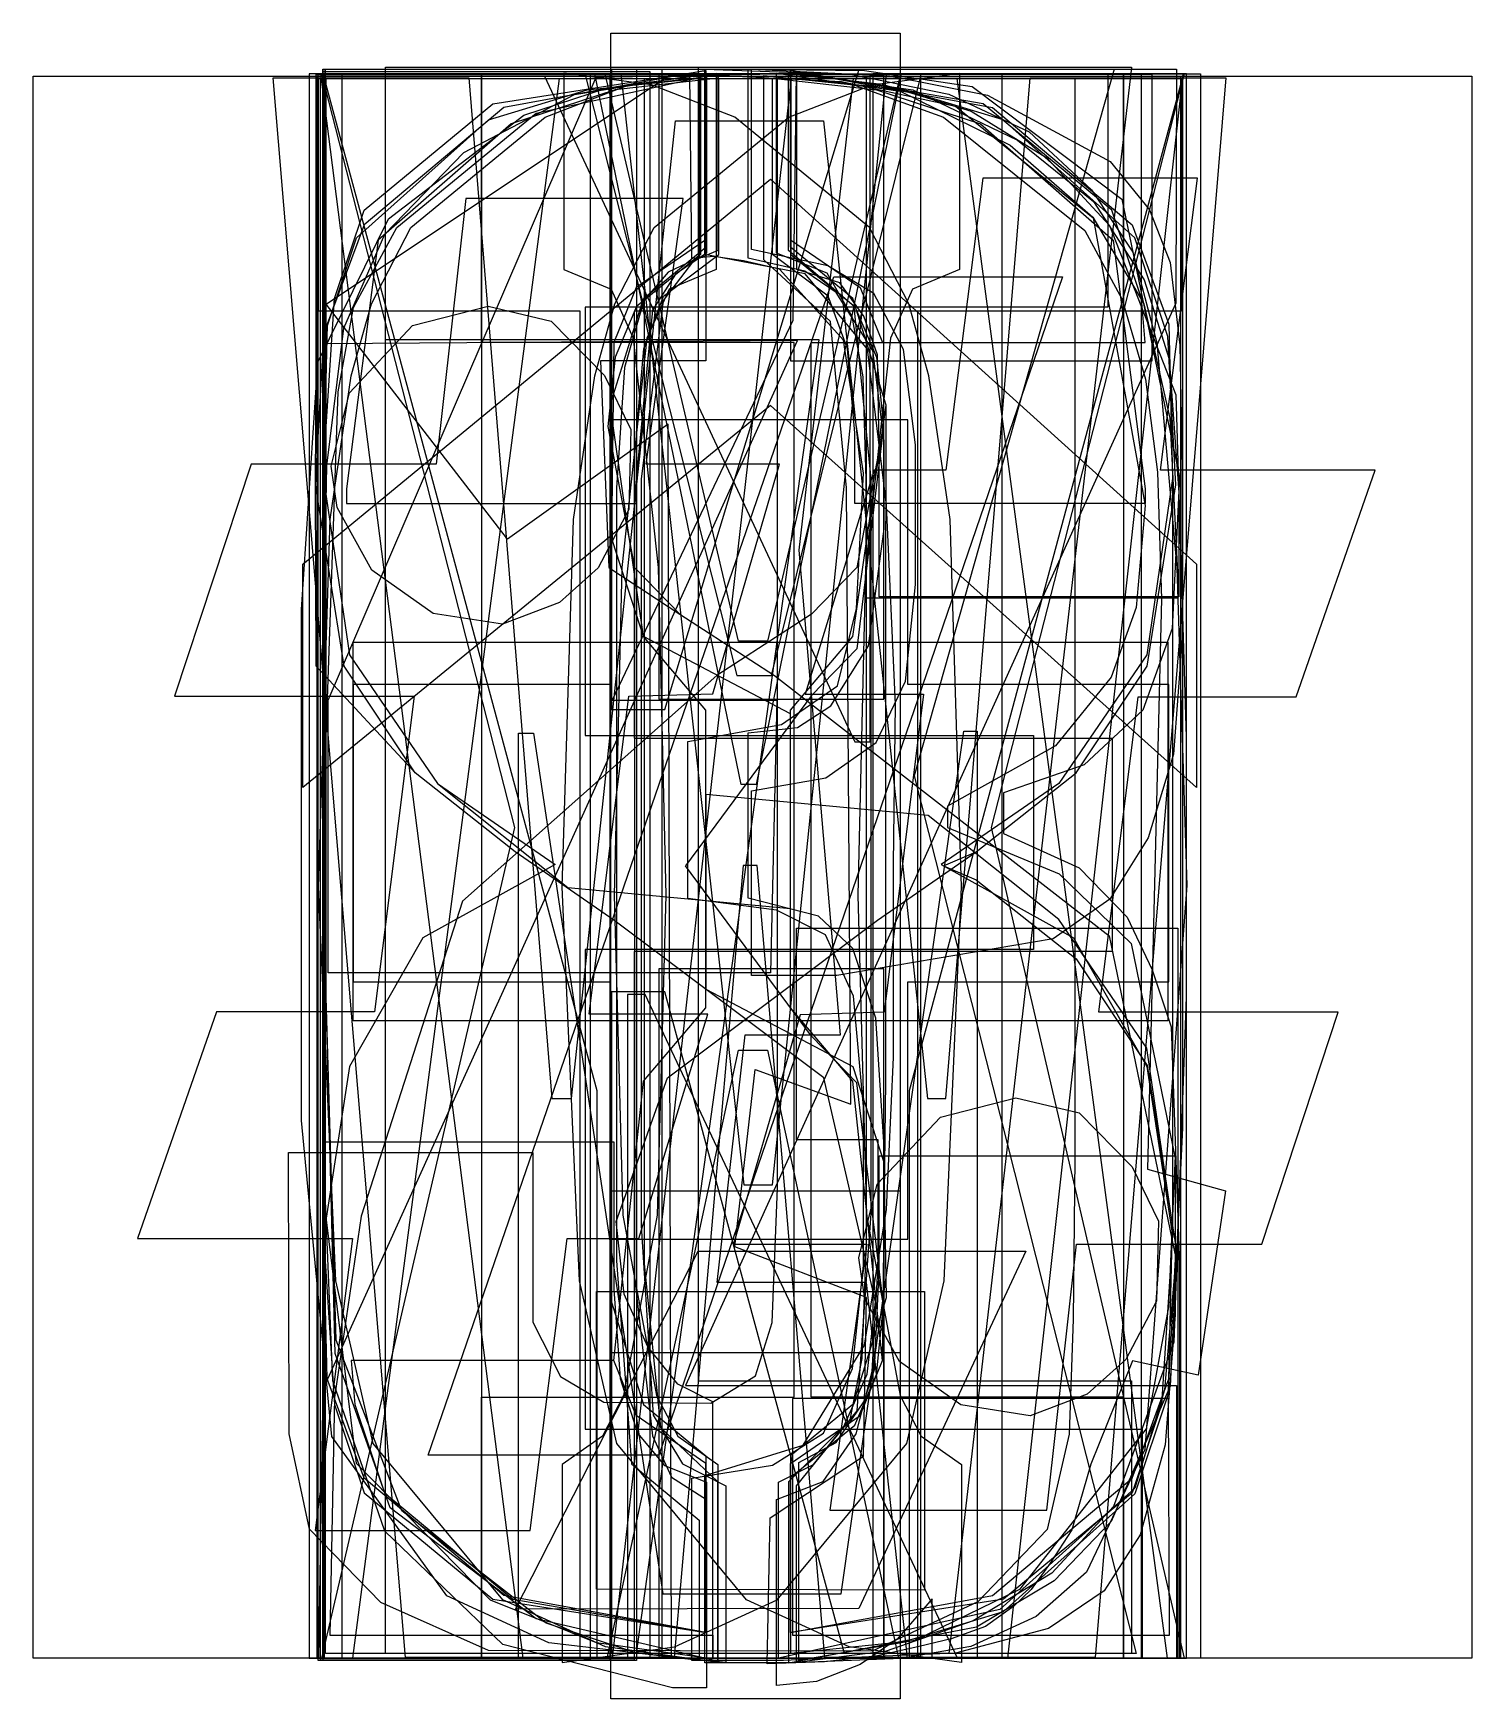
# Model space of a CAD drawing. Extents: x 0 to 10, y -0.3 to 11.3.
import ezdxf

# ---------------------------------------------------------------- set-up
doc = ezdxf.new("R2010")
doc.units = 0
doc.layers.get('0').update_dxf_attribs({"linetype": 'CONTINUOUS'})
for name, color, linetype in [('!', 7, 'CONTINUOUS'), ('#', 7, 'CONTINUOUS'), ('%', 7, 'CONTINUOUS'), ('(', 7, 'CONTINUOUS'), (')', 7, 'CONTINUOUS'), ('+', 7, 'CONTINUOUS'), (',', 7, 'CONTINUOUS'), ('-', 7, 'CONTINUOUS'), ('.', 7, 'CONTINUOUS'), ('1', 7, 'CONTINUOUS'), ('2', 7, 'CONTINUOUS'), ('3', 7, 'CONTINUOUS'), ('4', 7, 'CONTINUOUS'), ('5', 7, 'CONTINUOUS'), ('6', 7, 'CONTINUOUS'), ('7', 7, 'CONTINUOUS'), ('8', 7, 'CONTINUOUS'), ('9', 7, 'CONTINUOUS'), ('[', 7, 'CONTINUOUS'), (']', 7, 'CONTINUOUS'), ('^', 7, 'CONTINUOUS'), ('A', 7, 'CONTINUOUS'), ('B', 7, 'CONTINUOUS'), ('border', 7, 'CONTINUOUS'), ('C', 7, 'CONTINUOUS'), ('D', 7, 'CONTINUOUS'), ('E', 7, 'CONTINUOUS'), ('F', 7, 'CONTINUOUS'), ('G', 7, 'CONTINUOUS'), ('H', 7, 'CONTINUOUS'), ('I', 7, 'CONTINUOUS'), ('J', 7, 'CONTINUOUS'), ('K', 7, 'CONTINUOUS'), ('L', 7, 'CONTINUOUS'), ('M', 7, 'CONTINUOUS'), ('N', 7, 'CONTINUOUS'), ('O', 7, 'CONTINUOUS'), ('P', 7, 'CONTINUOUS'), ('Q', 7, 'CONTINUOUS'), ('R', 7, 'CONTINUOUS'), ('S', 7, 'CONTINUOUS'), ('T', 7, 'CONTINUOUS'), ('U', 7, 'CONTINUOUS'), ('V', 7, 'CONTINUOUS'), ('W', 7, 'CONTINUOUS'), ('X', 7, 'CONTINUOUS'), ('Y', 7, 'CONTINUOUS'), ('Z', 7, 'CONTINUOUS'), ('|', 7, 'CONTINUOUS')]:
    doc.layers.add(name, color=color, linetype=linetype)

msp = doc.modelspace()

# ---------------------------------------------------------------- linework, layer by layer
at = {"layer": '!', "color": 7}
for points in [[(6.026857, 3.245557), (4.014111, 3.245557), (4.014111, 11.014824), (6.026857, 11.014824), (6.026857, 3.245557)], [(6.026857, 0.000001), (4.014111, 0.000001), (4.014111, 2.124824), (6.026857, 2.124824), (6.026857, 0.000001)]]:
    msp.add_lwpolyline(points, dxfattribs=at)
at = {"layer": '#', "color": 7}
for points in [[(8.093806, 10.290106), (6.60071, 10.290106), (6.34328, 8.260279), (5.845582, 8.260279), (5.365046, 6.701678), (6.188822, 6.701678), (5.91423, 4.490637), (5.330721, 4.472574), (4.867347, 2.877708), (5.794096, 2.877708), (5.536665, 1.029153), (7.046923, 1.029153), (7.252867, 2.877708), (8.540018, 2.877708), (9.07204, 4.490693), (7.407325, 4.490693), (7.681917, 6.683616), (8.780286, 6.683616), (9.329471, 8.260335), (7.836376, 8.260335), (8.093806, 10.290106)], [(1.960598, 0.888042), (3.453693, 0.888042), (3.711123, 2.917869), (4.208821, 2.917869), (4.689358, 4.476469), (3.865581, 4.476469), (4.140173, 6.687511), (4.723682, 6.705573), (5.187056, 8.300439), (4.260308, 8.300439), (4.517738, 10.148995), (3.007481, 10.148995), (2.801536, 8.300439), (1.514385, 8.300439), (0.982363, 6.687454), (2.647078, 6.687454), (2.372486, 4.494531), (1.274117, 4.494531), (0.724933, 2.917812), (2.218028, 2.917812), (1.960598, 0.888042)]]:
    msp.add_lwpolyline(points, dxfattribs=at)
at = {"layer": '%', "color": 7}
for points in [[(4.347772, 1.411112), (2.744111, 1.411112), (5.566333, 9.603713), (7.155746, 9.603713), (4.347772, 1.411112)], [(2.069789, 8.286526), (2.197416, 8.797997), (2.637023, 9.264369), (3.161714, 9.399779), (3.60132, 9.294482), (3.970022, 8.918365), (4.154373, 8.542247), (4.140191, 7.985648), (3.927478, 7.579474), (3.658042, 7.338767), (3.260978, 7.188342), (2.77883, 7.263526), (2.353404, 7.564432), (2.11233, 8.000691), (2.069788, 8.286526)], [(5.738678, 2.783192), (5.866305, 3.294664), (6.305912, 3.761036), (6.830603, 3.896446), (7.270209, 3.791149), (7.638911, 3.415031), (7.823262, 3.038914), (7.80908, 2.482315), (7.596368, 2.076141), (7.326932, 1.835434), (6.929868, 1.685009), (6.447719, 1.760193), (6.022294, 2.061098), (5.781219, 2.497358), (5.738678, 2.783192)]]:
    msp.add_lwpolyline(points, dxfattribs=at)
at = {"layer": '(', "color": 7}
msp.add_lwpolyline([(6.453249, -0.030789), (5.6723, 0.077979), (4.957993, 0.404313), (4.05678, 1.491715), (3.796335, 2.622805), (3.676454, 5.363719), (3.756503, 7.915798), (3.903194, 8.916276), (4.043566, 9.416684), (4.317224, 9.945823), (5.251759, 10.714568), (5.832588, 10.939189), (6.440227, 11.019058), (6.440227, 9.655868), (6.112949, 9.5182), (5.959555, 9.177501), (5.785861, 7.582184), (5.732432, 5.305497), (5.792564, 3.079751), (6.026198, 1.825358), (6.173081, 1.542459), (6.453249, 1.34654), (6.453249, -0.030789)], dxfattribs=at)
at = {"layer": ')', "color": 7}
msp.add_lwpolyline([(3.676454, -0.030789), (4.457403, 0.077979), (5.17171, 0.404313), (6.072923, 1.491715), (6.333368, 2.622805), (6.453249, 5.363719), (6.3732, 7.915798), (6.226509, 8.916276), (6.086137, 9.416684), (5.812479, 9.945823), (4.877944, 10.714568), (4.297115, 10.939189), (3.689476, 11.019058), (3.689476, 9.655868), (4.016754, 9.5182), (4.170148, 9.177501), (4.343843, 7.582184), (4.397271, 5.305497), (4.337139, 3.079751), (4.103505, 1.825358), (3.956622, 1.542459), (3.676454, 1.34654), (3.676454, -0.030789)], dxfattribs=at)
at = {"layer": '+', "color": 7}
msp.add_lwpolyline([(2.222795, 4.702275), (4.01243, 4.702275), (4.01243, 2.912648), (6.07957, 2.912648), (6.07957, 4.702275), (7.894755, 4.702275), (7.894755, 6.769412), (6.07957, 6.769412), (6.07957, 8.61015), (4.01243, 8.61015), (4.01243, 6.769412), (2.222795, 6.769412), (2.222795, 4.702275)], dxfattribs=at)
at = {"layer": ',', "color": 7}
msp.add_lwpolyline([(3.352134, 0.33912), (4.622134, 2.83038), (6.900283, 2.83038), (5.739023, 0.344341), (3.352134, 0.339261)], dxfattribs=at)
at = {"layer": '-', "color": 7}
msp.add_lwpolyline([(7.888061, 4.431342), (2.223245, 4.431342), (2.223245, 7.063713), (7.888061, 7.063713), (7.888061, 4.431342)], dxfattribs=at)
at = {"layer": '.', "color": 7}
msp.add_lwpolyline([(3.916578, 0.480231), (3.916578, 2.548158), (6.194728, 2.548158), (6.194728, 0.4712), (3.916578, 0.480231)], dxfattribs=at)
at = {"color": 7}
for points in [[(4.814375, -0.030789), (4.197007, 0.03432), (3.565549, 0.243813), (2.562099, 1.024666), (2.105968, 2.210366), (2.035716, 4.596272), (2.035716, 6.403567), (2.119857, 8.804008), (2.225134, 9.389704), (2.526873, 9.946359), (3.495498, 10.741548), (4.758415, 11.016546), (4.758415, 9.787101), (4.589932, 9.715106), (4.379379, 9.440306), (4.224987, 8.196722), (4.224987, 3.005527), (4.309329, 1.689779), (4.512837, 1.350068), (4.814375, 1.198232), (4.814375, -0.030789)], [(5.726638, 1.718819), (5.824869, 3.092226), (5.824869, 8.196722), (5.705703, 9.39676), (5.249572, 9.787101), (5.249572, 11.016546), (5.902166, 10.944156), (6.519735, 10.756055), (7.045917, 10.430624), (7.481114, 9.960865), (7.944089, 8.782249), (8.014139, 6.403567), (8.014139, 4.596272), (7.929999, 2.19586), (7.508892, 1.05348), (7.080942, 0.590975), (6.533624, 0.258319), (5.930146, 0.048628), (5.305531, -0.030789), (5.305531, 1.198232), (5.726638, 1.718819)]]:
    msp.add_lwpolyline(points, dxfattribs=at)
at = {"layer": '1', "color": 7}
msp.add_lwpolyline([(6.732413, 0.000001), (4.437444, 0.000001), (4.414347, 8.579021), (3.29575, 7.779457), (2.034897, 9.412705), (4.437445, 11.014824), (6.732414, 11.014824), (6.732414, 0.000001)], dxfattribs=at)
at = {"layer": '2', "color": 7}
for points in [[(4.723956, -0.001269), (4.723956, 1.781727), (4.480506, 1.904126), (4.272977, 2.163658), (4.108349, 2.531111), (4.05108, 3.035668), (4.409071, 4.035215), (5.868956, 5.131196), (6.555792, 5.606769), (7.249812, 6.154562), (7.743489, 6.897146), (7.943833, 8.158538), (7.886563, 9.189354), (7.657686, 9.874026), (6.741768, 10.6958), (6.054932, 10.905068), (5.267513, 10.984457), (5.267513, 9.758653), (5.711309, 9.398425), (5.861567, 9.045252), (5.911654, 8.562172), (5.725677, 7.582014), (5.410792, 7.257572), (4.752694, 6.832206), (2.98455, 5.261978), (2.280446, 3.072893), (2.093554, 1.812263), (2.062125, 0.159316), (3.212003, 0.159316), (4.723956, 0.159316), (4.723956, -0.001269)], [(3.321548, 10.667268), (2.39824, 9.859773), (2.176548, 8.129582), (2.176548, 8.028687), (4.194358, 8.028687), (4.194358, 8.519161), (4.244444, 9.102712), (4.380333, 9.470391), (4.766653, 9.758653), (4.766653, 10.984457), (4.0441, 10.905068), (3.321548, 10.667268)], [(7.899361, 0.159316), (7.891343, 1.80549), (5.510075, 1.80549), (5.27792, 1.80549), (5.27792, 0.159316), (5.856333, 0.159316), (6.616167, 0.159316), (7.899361, 0.159316)]]:
    msp.add_lwpolyline(points, dxfattribs=at)
at = {"layer": '3', "color": 7}
for points in [[(3.321548, 10.667268), (2.39824, 9.859773), (2.176548, 8.129582), (2.176548, 8.028687), (4.194358, 8.028687), (4.194358, 8.519161), (4.244444, 9.102712), (4.380333, 9.470391), (4.766653, 9.758653), (4.766653, 10.984457), (4.0441, 10.905068), (3.321548, 10.667268)], [(6.328447, 5.508584), (6.555792, 5.606769), (7.249812, 6.154562), (7.743489, 6.897146), (7.943833, 8.158538), (7.886563, 9.189354), (7.657686, 9.874026), (6.741768, 10.6958), (6.054932, 10.905068), (5.267513, 10.984457), (5.267513, 9.758653), (5.711309, 9.398425), (5.861567, 9.045252), (5.911654, 8.562172), (5.725677, 7.01757), (5.410792, 6.693127), (4.53496, 5.508584)], [(6.328447, 5.508584), (6.555792, 5.410399), (7.249812, 4.862606), (7.743489, 4.120022), (7.943833, 2.85863), (7.886563, 1.827814), (7.657686, 1.143142), (6.741768, 0.321368), (6.054932, 0.1121), (5.267513, 0.032711), (5.267513, 1.258515), (5.711309, 1.618743), (5.861567, 1.971916), (5.911654, 2.454996), (5.725677, 3.999598), (5.410792, 4.324041), (4.53496, 5.508584)], [(3.178269, 0.402394), (2.247981, 1.353596), (2.018899, 3.198962), (2.018899, 3.58857), (4.036711, 3.58857), (4.036711, 2.56495), (4.079818, 1.944823), (4.201542, 1.562863), (4.387518, 1.339315), (4.680849, 1.224168), (4.680849, -0.001269), (3.91519, 0.106681), (3.178269, 0.402394)]]:
    msp.add_lwpolyline(points, dxfattribs=at)
at = {"layer": '4', "color": 7}
for points in [[(5.124141, 4.765493), (2.050952, 4.765493), (2.050952, 6.661462), (3.912811, 10.991456), (5.303598, 11.017138), (5.281167, 9.300522), (4.024972, 6.661518), (5.169006, 6.661518), (5.124141, 4.765493)], [(5.836734, 0.000001), (7.704944, 0.000001), (7.704944, 11.014824), (5.836734, 11.014824), (5.836734, 0.000001)]]:
    msp.add_lwpolyline(points, dxfattribs=at)
at = {"layer": '5', "color": 7}
for points in [[(5.181711, -0.001269), (5.181711, 1.224168), (5.425161, 1.346568), (5.63269, 1.6061), (5.797318, 1.973553), (5.854587, 2.47811), (5.496596, 4.035215), (4.036711, 5.131196), (3.349875, 5.606769), (2.655855, 6.154562), (1.967301, 6.897146), (1.961834, 8.158538), (1.967301, 9.01892), (1.967301, 11.011776), (3.163899, 11.011776), (3.876284, 11.011776), (4.675534, 11.011776), (4.675534, 9.01892), (4.322105, 9.01892), (3.942914, 9.01892), (4.001144, 7.582014), (4.494875, 7.257572), (5.152973, 6.832206), (7.478689, 5.023021), (7.943833, 2.780822), (7.865215, 1.865377), (7.657685, 1.180734), (6.720215, 0.337454), (5.181711, -0.001269)], [(5.26317, 9.01892), (7.779193, 9.01892), (7.779193, 11.011776), (5.26317, 11.011776), (5.26317, 9.01892)], [(3.178269, 0.402394), (2.247981, 1.353596), (2.018899, 3.198962), (2.018899, 3.58857), (4.036711, 3.58857), (4.036711, 2.56495), (4.079818, 1.944823), (4.201542, 1.562863), (4.387518, 1.339315), (4.680849, 1.224168), (4.680849, -0.001269), (3.91519, 0.106681), (3.178269, 0.402394)]]:
    msp.add_lwpolyline(points, dxfattribs=at)
at = {"layer": '6', "color": 7}
for points in [[(4.675535, 0.178846), (3.270319, 0.434341), (2.299444, 1.251939), (2.04395, 1.941775), (2.0184, 3.01484), (2.01919, 4.241209), (2.01919, 7.102744), (2.0184, 8.278002), (2.095048, 9.453289), (2.299443, 10.066473), (3.193671, 10.807391), (4.676321, 11.037346), (4.675531, 9.862059), (4.190093, 9.52994), (4.036797, 9.146682), (4.012037, 7.204937), (4.012827, 6.770597), (4.012827, 4.70109), (4.012037, 4.113447), (4.011247, 2.503849), (4.241191, 1.762931), (4.67553, 1.405214), (4.675535, 0.178846)], [(7.72888, 9.146682), (7.70333, 9.453289), (7.498935, 10.066473), (6.604708, 10.807391), (5.263956, 11.037346), (5.263956, 9.862059), (5.749394, 9.52994), (5.902689, 9.146682), (7.728879, 9.146682)], [(5.263956, 0.178846), (6.669171, 0.434341), (7.640047, 1.251939), (7.895541, 1.941775), (7.92109, 3.01484), (7.742247, 4.241209), (7.129061, 5.13543), (6.222226, 5.85933), (4.676321, 6.004138), (4.676321, 4.649979), (5.698298, 4.113447), (5.913933, 3.44712), (5.928241, 2.503849), (5.698297, 1.762931), (5.263957, 1.405214), (5.263957, 0.178846)]]:
    msp.add_lwpolyline(points, dxfattribs=at)
at = {"layer": '7', "color": 7}
msp.add_lwpolyline([(2.448519, 11.061673), (7.635877, 11.061673), (6.365877, 0.03209), (4.192935, 0.03209), (5.462935, 9.166551), (2.448519, 9.166551), (2.448519, 11.061673)], dxfattribs=at)
at = {"layer": '8', "color": 7}
for points in [[(4.675534, 11.037346), (3.270319, 10.78185), (2.299443, 9.964252), (2.043949, 9.274416), (2.0184, 8.201351), (2.197246, 6.974982), (2.810431, 6.080761), (3.62801, 5.518659), (2.708233, 5.007696), (2.197246, 4.113447), (2.0184, 2.938189), (2.095048, 1.762902), (2.299443, 1.149718), (3.193671, 0.4088), (4.675534, 0.178846), (4.675534, 1.354132), (4.190096, 1.686251), (4.0368, 2.069509), (4.241195, 4.011254), (4.675534, 4.522246), (4.675534, 6.591753), (4.241195, 7.102744), (4.011251, 8.712342), (4.241195, 9.45326), (4.675534, 9.810977), (4.675534, 11.037346)], [(5.263956, 11.037346), (6.669171, 10.78185), (7.640047, 9.964252), (7.895541, 9.274416), (7.92109, 8.201351), (7.742247, 6.974982), (7.129061, 6.080761), (6.311481, 5.518659), (7.231259, 5.007696), (7.742247, 4.113447), (7.92109, 2.938189), (7.844443, 1.762902), (7.640049, 1.149718), (6.745819, 0.4088), (5.263172, 0.178846), (5.263962, 1.354132), (5.7494, 1.686251), (5.902696, 2.069509), (5.698301, 4.011254), (5.263962, 4.522246), (5.263962, 6.591753), (5.698301, 7.102744), (5.928245, 8.712342), (5.698301, 9.45326), (5.263962, 9.810977), (5.263958, 11.037346)]]:
    msp.add_lwpolyline(points, dxfattribs=at)
at = {"layer": '9', "color": 7}
for points in [[(4.675534, 11.037346), (3.270319, 10.78185), (2.299443, 9.964252), (2.043949, 9.274416), (2.0184, 8.201351), (2.197246, 6.974982), (2.810431, 6.080761), (3.717265, 5.356861), (5.26317, 5.212053), (5.26317, 6.566212), (4.241195, 7.102744), (4.02556, 7.769071), (4.011251, 8.712342), (4.241195, 9.45326), (4.675534, 9.810977), (4.675534, 11.037346)], [(5.263956, 11.037346), (6.669171, 10.78185), (7.640047, 9.964252), (7.895541, 9.274416), (7.92109, 8.201351), (7.9203, 6.974982), (7.9203, 4.113447), (7.92109, 2.938189), (7.844443, 1.762902), (7.640049, 1.149718), (6.745819, 0.4088), (5.263172, 0.178846), (5.263962, 1.354132), (5.7494, 1.686251), (5.902696, 2.069509), (5.927455, 4.011254), (5.926665, 4.445594), (5.926665, 6.515101), (5.927455, 7.102744), (5.928245, 8.712342), (5.698301, 9.45326), (5.263961, 9.810977), (5.263958, 11.037346)], [(2.21061, 2.069509), (2.236159, 1.762902), (2.440554, 1.149718), (3.334782, 0.4088), (4.675534, 0.178846), (4.675534, 1.354132), (4.190096, 1.686251), (4.0368, 2.069509), (2.21061, 2.069509)]]:
    msp.add_lwpolyline(points, dxfattribs=at)
at = {"layer": '[', "color": 7}
msp.add_lwpolyline([(3.117023, 0.000001), (5.411991, 0.000001), (7.579079, 0.000001), (7.579079, 1.814013), (5.407383, 1.814013), (5.407383, 9.146682), (7.579079, 9.146682), (7.579079, 11.011776), (5.411991, 11.014881), (3.117023, 11.014881), (3.117023, 0.000058)], dxfattribs=at)
at = {"layer": ']', "color": 7}
msp.add_lwpolyline([(7.579079, 0.000001), (5.284111, 0.000001), (3.117023, 0.000001), (3.117023, 1.814013), (5.288719, 1.814013), (5.288719, 9.146682), (3.117023, 9.146682), (3.117023, 11.011776), (5.284111, 11.014881), (7.579079, 11.014881), (7.579079, 0.000058)], dxfattribs=at)
at = {"layer": '^', "color": 7}
msp.add_lwpolyline([(1.874529, 6.052313), (1.874529, 7.60716), (5.124119, 10.282994), (8.086148, 7.60716), (8.086148, 6.052313), (5.124119, 8.710028), (1.874529, 6.052313)], dxfattribs=at)
at = {"layer": 'A', "color": 7}
for points in [[(5.268306, 10.982764), (4.024067, 0.000001), (2.220575, 0.000001), (3.658981, 10.982764), (5.268306, 10.982764)], [(7.88219, 0.000001), (6.078698, 0.000001), (5.793506, 2.612024), (4.754566, 2.612024), (4.948733, 4.333749), (5.610799, 4.333749), (5.325279, 7.702749), (5.702152, 10.982764), (6.421192, 10.982764), (7.88219, 0.000001)]]:
    msp.add_lwpolyline(points, dxfattribs=at)
at = {"layer": 'B', "color": 7}
for points in [[(4.008015, -0.017299), (1.980388, -0.017299), (1.980388, 11.014824), (4.008015, 11.014824), (4.008015, -0.017299)], [(4.577376, 1.2516), (5.140163, 1.341093), (5.494171, 1.565093), (5.695579, 2.013036), (5.771879, 2.729514), (5.771879, 3.834385), (5.702552, 4.603074), (5.508116, 5.028326), (5.167854, 5.200256), (4.549884, 5.28227), (4.549884, 6.372184), (5.202518, 6.491649), (5.591389, 6.760381), (5.723271, 7.297619), (5.771879, 8.238068), (5.633224, 9.163503), (5.188573, 9.656404), (4.938556, 9.71615), (4.730375, 9.745925), (4.577376, 9.730967), (4.563431, 11.014881), (5.619086, 10.962641), (6.410966, 10.790881), (7.369205, 10.014713), (7.730185, 8.014125), (7.667828, 7.305154), (7.494311, 6.820155), (7.105437, 6.34224), (6.355191, 5.924297), (6.355191, 5.774832), (7.133127, 5.453861), (7.632962, 4.968862), (7.938561, 3.475991), (7.938561, 2.386106), (7.869237, 1.482938), (7.695715, 0.855953), (7.445698, 0.467982), (7.056831, 0.206729), (6.410966, 0.034997), (5.216463, -0.017242), (4.577377, -0.017242), (4.577377, 1.251544)]]:
    msp.add_lwpolyline(points, dxfattribs=at)
at = {"layer": 'border', "color": 7}
msp.add_lwpolyline([(0, 11.000008), (10, 11.000008), (10, 0.000001), (0, 0.000001), (0, 11.000008)], dxfattribs=at)
at = {"layer": 'C', "color": 7}
for points in [[(4.759916, -0.030789), (3.978967, 0.077979), (3.26466, 0.404313), (2.363447, 1.491715), (2.103002, 2.622805), (1.983121, 5.363719), (2.06317, 7.915798), (2.209861, 8.916276), (2.350233, 9.416684), (2.623891, 9.945823), (3.558426, 10.714568), (4.139255, 10.939189), (4.746894, 11.019058), (4.746894, 9.655868), (4.419616, 9.5182), (4.266222, 9.177501), (4.092528, 7.582184), (4.039099, 5.305497), (4.099231, 3.079751), (4.332865, 1.825358), (4.479748, 1.542459), (4.759916, 1.34654), (4.759916, -0.030789)], [(5.307615, 11.019058), (6.115184, 10.903008), (6.843087, 10.55483), (7.370295, 10.127207), (7.724001, 9.583478), (7.897695, 9.032326), (7.964529, 8.104238), (7.964529, 7.379181), (5.881741, 7.379181), (5.881741, 8.423319), (5.868336, 9.061451), (5.774881, 9.32976), (5.607887, 9.561662), (5.307613, 9.655868), (5.307613, 11.019058)], [(5.321021, 1.361074), (5.581273, 1.498968), (5.774883, 1.781642), (5.848229, 2.006488), (5.881742, 2.695167), (5.881742, 3.493038), (7.937719, 3.493038), (7.890992, 2.441619), (7.737407, 1.593202), (6.85611, 0.476703), (6.128589, 0.12147), (5.321021, -0.016226), (5.321021, 1.361074)]]:
    msp.add_lwpolyline(points, dxfattribs=at)
at = {"layer": 'D', "color": 7}
for points in [[(4.193502, -0.017045), (2.014879, -0.017045), (2.014879, 11.046885), (4.193502, 11.046885), (4.193502, -0.017045)], [(4.668648, 1.270538), (5.352923, 1.480116), (5.778592, 2.17633), (5.932234, 3.11946), (5.98111, 4.17514), (5.98111, 5.522441), (5.995133, 6.630502), (5.932441, 8.015169), (5.799831, 9.10068), (5.366947, 9.624456), (4.668653, 9.759302), (4.668653, 11.046885), (5.695067, 11.009518), (6.365316, 10.87487), (6.923792, 10.612883), (7.356873, 10.208544), (7.643328, 9.774345), (7.810786, 9.145554), (7.950405, 7.580942), (8.020321, 5.372553), (7.727056, 1.450087), (7.322018, 0.596704), (6.972873, 0.289815), (6.518962, 0.08004), (6.036999, -0.002228), (5.282814, -0.032059), (4.668653, -0.032059), (4.668653, 1.270538)]]:
    msp.add_lwpolyline(points, dxfattribs=at)
at = {"layer": 'E', "color": 7}
msp.add_lwpolyline([(7.708343, 0.000001), (2.023433, 0.000001), (2.023433, 11.014824), (7.469252, 11.014824), (7.469252, 9.392244), (3.83573, 9.392244), (3.83573, 6.415195), (6.954121, 6.415195), (6.954121, 4.927122), (3.83573, 4.927122), (3.83573, 1.592694), (7.708343, 1.592694), (7.708343, 0.000001)], dxfattribs=at)
at = {"layer": 'F', "color": 7}
msp.add_lwpolyline([(7.983473, 9.364925), (4.177691, 9.364925), (4.177691, 6.396596), (7.501035, 6.396596), (7.501035, 4.912869), (4.177691, 4.912869), (4.177691, -0.014759), (1.99595, -0.014759), (1.99595, 10.982764), (7.983473, 10.982764), (7.983473, 9.364925)], dxfattribs=at)
at = {"layer": 'G', "color": 7}
for points in [[(4.679952, 1.10318), (4.679952, -0.205936), (4.443713, -0.205936), (3.263513, 0.09559), (2.444046, 0.88268), (2.082915, 1.927184), (2.013597, 3.633641), (2.013597, 6.796703), (2.041285, 8.290025), (2.159205, 9.246138), (2.444046, 9.900893), (2.992615, 10.467482), (3.76328, 10.871992), (4.679952, 11.019058), (4.679952, 9.768587), (4.464627, 9.621324), (4.305076, 9.371472), (4.179985, 8.076693), (4.179985, 2.648205), (4.305076, 1.544604), (4.43694, 1.257838), (4.679952, 1.10318)], [(6.790965, 10.51896), (7.367221, 10.018636), (7.721181, 9.415358), (7.901847, 8.621128), (7.95742, 7.502766), (7.95742, 7.370658), (5.791032, 7.370658), (5.791032, 8.194436), (5.770117, 8.907894), (5.693628, 9.327164), (5.520133, 9.62869), (5.165974, 9.768587), (5.165974, 11.019058), (6.026872, 10.89392), (6.790965, 10.51896)], [(5.721316, 1.559392), (5.832663, 1.99345), (5.874294, 2.7364), (5.874294, 3.604515), (5.305009, 3.604515), (5.305009, 5.075683), (7.95742, 5.075683), (7.95742, 0.000001), (6.249169, 0.000001), (6.249169, 0.411905), (6.006157, 0.132533), (5.749402, -0.044082), (5.443845, -0.161853), (5.165975, -0.191176), (5.165975, 1.10318), (5.492248, 1.228317), (5.721316, 1.559392)]]:
    msp.add_lwpolyline(points, dxfattribs=at)
at = {"layer": 'H', "color": 7}
msp.add_lwpolyline([(8.113949, 0.000001), (5.913597, 0.000001), (5.913597, 4.793038), (4.347697, 4.793038), (4.347697, 0.000001), (2.147346, 0.000001), (2.147346, 11.014824), (4.347697, 11.014824), (4.347697, 6.668433), (5.913597, 6.668433), (5.913597, 11.014824), (8.113949, 11.014824), (8.113949, 0.000001)], dxfattribs=at)
at = {"layer": 'I', "color": 7}
msp.add_lwpolyline([(6.167968, 0.000001), (3.873, 0.000001), (3.873, 11.014824), (6.167968, 11.014824), (6.167968, 0.000001)], dxfattribs=at)
at = {"layer": 'J', "color": 7}
msp.add_lwpolyline([(7.239852, 3.476189), (7.230262, 2.355654), (7.202043, 1.556316), (7.048029, 0.893545), (6.565948, 0.391246), (5.832858, 0.0486), (3.164783, 0.051704), (2.416515, 0.38769), (1.920685, 0.896), (1.777639, 1.559392), (1.774759, 3.515051), (3.47198, 3.515051), (3.471818, 2.335616), (3.664702, 1.958031), (3.965867, 1.778848), (4.709749, 1.773204), (5.021746, 1.962208), (5.136269, 2.333471), (5.174626, 3.26836), (5.174626, 10.98553), (7.239854, 10.98553), (7.239854, 3.475991)], dxfattribs=at)
at = {"layer": 'K', "color": 7}
msp.add_lwpolyline([(7.666579, 0.032062), (5.639072, 0.032062), (4.389574, 4.631663), (4.019773, 4.631663), (4.019773, 0.032062), (2.030673, 0.032062), (2.030673, 11.046913), (4.019773, 11.046913), (4.019773, 6.596297), (4.389574, 6.596297), (5.741124, 11.046913), (7.513684, 11.046913), (6.123727, 6.134722), (7.666579, 0.032062)], dxfattribs=at)
at = {"layer": 'L', "color": 7}
msp.add_lwpolyline([(7.635885, 0.03209), (2.448511, 0.03209), (2.448511, 11.061673), (4.621459, 11.061673), (4.621459, 1.927212), (7.635885, 1.927212), (7.635885, 0.03209)], dxfattribs=at)
at = {"layer": 'M', "color": 7}
msp.add_lwpolyline([(4.921017, 6.07317), (3.902751, 11.014824), (1.918666, 11.014824), (1.918666, 0.000001), (3.373205, 0.000001), (3.373205, 6.430181), (3.476909, 6.430181), (4.37752, 0.446646), (5.616186, 0.446646), (6.46883, 6.44511), (6.562402, 6.44511), (6.562402, 0.000001), (8.016643, 0.000001), (8.016643, 11.014824), (6.032558, 11.014824), (5.024722, 6.07317), (4.921017, 6.07317)], dxfattribs=at)
at = {"layer": 'N', "color": 7}
msp.add_lwpolyline([(7.976554, 0.000001), (6.42614, 0.000001), (4.253119, 4.614222), (4.131476, 4.614222), (4.131476, 0.000001), (1.973279, 0.000001), (1.973279, 11.000064), (3.553776, 11.000064), (5.711973, 6.370914), (5.818357, 6.370914), (5.818357, 11.000064), (7.976554, 11.000064), (7.976554, 0.000001)], dxfattribs=at)
at = {"layer": 'O', "color": 7}
for points in [[(4.814375, -0.030789), (4.197007, 0.03432), (3.565549, 0.243813), (2.562099, 1.024666), (2.105968, 2.210366), (2.035716, 4.596272), (2.035716, 6.403567), (2.119857, 8.804008), (2.225134, 9.389704), (2.526873, 9.946359), (3.495498, 10.741548), (4.758415, 11.016546), (4.758415, 9.787101), (4.589932, 9.715106), (4.379379, 9.440306), (4.224987, 8.196722), (4.224987, 3.005527), (4.309329, 1.689779), (4.512837, 1.350068), (4.814375, 1.198232), (4.814375, -0.030789)], [(5.726638, 1.718819), (5.824869, 3.092226), (5.824869, 8.196722), (5.705703, 9.39676), (5.249572, 9.787101), (5.249572, 11.016546), (5.902166, 10.944156), (6.519735, 10.756055), (7.045917, 10.430624), (7.481114, 9.960865), (7.944089, 8.782249), (8.014139, 6.403567), (8.014139, 4.596272), (7.929999, 2.19586), (7.508892, 1.05348), (7.080942, 0.590975), (6.533624, 0.258319), (5.930146, 0.048628), (5.305531, -0.030789), (5.305531, 1.198232), (5.726638, 1.718819)]]:
    msp.add_lwpolyline(points, dxfattribs=at)
at = {"layer": 'P', "color": 7}
for points in [[(4.369457, 0.000001), (2.012936, 0.000001), (2.012936, 11.046913), (4.369457, 11.046913), (4.369457, 0.000001)], [(4.992601, 11.046913), (5.957842, 11.002152), (6.634404, 10.867899), (7.485612, 10.40497), (7.759028, 10.06921), (7.903585, 9.703507), (7.972048, 9.128592), (7.987093, 8.270185), (7.987093, 7.090806), (7.926261, 6.284864), (7.751397, 5.702668), (7.485395, 5.277218), (7.090534, 5.000979), (5.585221, 4.747064), (4.992602, 4.747064), (4.992602, 6.030921), (5.509345, 6.120639), (5.859073, 6.367076), (6.064244, 6.792554), (6.132488, 7.464243), (6.132488, 8.434636), (6.048981, 9.098846), (5.84381, 9.487042), (5.524607, 9.681014), (4.992602, 9.793), (4.992602, 11.046913)]]:
    msp.add_lwpolyline(points, dxfattribs=at)
at = {"layer": 'Q', "color": 7}
for points in [[(5.079177, 11.004326), (5.703589, 10.938737), (6.328405, 10.713185), (7.310719, 9.926716), (7.570186, 9.446402), (7.731624, 8.892993), (7.815764, 8.24518), (7.843744, 7.364308), (7.745455, 3.398888), (8.287968, 3.248182), (8.099025, 1.967626), (7.642981, 2.066828), (7.353178, 1.347528), (7.219528, 0.892529), (7.069725, 0.659752), (6.937599, 0.476364), (6.817354, 0.360032), (6.619523, 0.220219), (6.381409, 0.134254), (6.15808, 0.081056), (5.86797, 0.015185), (5.499602, -0.025568), (5.101606, -0.040244), (5.122967, 0.975192), (5.772623, 1.403464), (5.791828, 2.507546), (4.876962, 2.860493), (5.017385, 4.092393), (5.684797, 3.851911), (5.654467, 8.136214), (5.542347, 9.293607), (5.07917, 9.722952), (5.07917, 11.004382)], [(4.630292, 9.737515), (4.412693, 9.635604), (4.24421, 9.439093), (4.110752, 8.973172), (4.054591, 8.136158), (4.054591, 2.763267), (4.159868, 1.35114), (4.630292, 0.958089), (4.630292, -0.017553), (3.584571, 0.106258), (2.875816, 0.433918), (2.075874, 1.540342), (1.865321, 3.738938), (1.865321, 7.291636), (1.977643, 9.009522), (2.469001, 10.006896), (3.409244, 10.727804), (3.991587, 10.917006), (4.630292, 10.989678), (4.630292, 9.737515)]]:
    msp.add_lwpolyline(points, dxfattribs=at)
at = {"layer": 'R', "color": 7}
for points in [[(4.28639, 6.404329), (4.28639, 5.314472), (4.28639, 0.000001), (2.015888, 0.000001), (2.015888, 11.031899), (4.28639, 11.031899), (4.28639, 6.404329)], [(4.970296, 6.433878), (5.312458, 6.471357), (5.545229, 6.620822), (5.807226, 7.038765), (5.916409, 7.852242), (5.916409, 8.464156), (5.836452, 9.091339), (5.581553, 9.494521), (5.363396, 9.64376), (4.970296, 9.733056), (4.970296, 11.046913), (5.778208, 11.039575), (6.527665, 10.927589), (7.568347, 10.143886), (7.968545, 8.210834), (7.917607, 7.158229), (7.713855, 6.591019), (7.30635, 6.210301), (6.746031, 6.016104), (6.746031, 5.732584), (7.270026, 5.493654), (7.604881, 5.150613), (7.779406, 4.784684), (7.910509, 4.389234), (7.968545, 2.731912), (7.968545, 0.000171), (5.916409, 0.000171), (5.916409, 3.553292), (5.858164, 4.448727), (5.698043, 4.933951), (5.457966, 5.157895), (4.970296, 5.284669), (4.970296, 6.433991)]]:
    msp.add_lwpolyline(points, dxfattribs=at)
at = {"layer": 'S', "color": 7}
for points in [[(5.181711, -0.001269), (5.181711, 1.224168), (5.425161, 1.346568), (5.63269, 1.6061), (5.797318, 1.973553), (5.854587, 2.47811), (5.496596, 4.035215), (4.036711, 5.131196), (3.349875, 5.606769), (2.655855, 6.154562), (2.162178, 6.897146), (1.961834, 8.158538), (2.019104, 9.189354), (2.247981, 9.874026), (3.163899, 10.6958), (3.850735, 10.905068), (4.638154, 10.984457), (4.638154, 9.758653), (4.194358, 9.398425), (4.0441, 9.045252), (3.994013, 8.562172), (4.17999, 7.582014), (4.494875, 7.257572), (5.152973, 6.832206), (7.478689, 5.023021), (7.943833, 2.780822), (7.865215, 1.865377), (7.657685, 1.180734), (6.720215, 0.337454), (5.181711, -0.001269)], [(6.584119, 10.667268), (7.507427, 9.859773), (7.729119, 8.129582), (7.729119, 8.028687), (5.711309, 8.028687), (5.711309, 8.519161), (5.661223, 9.102712), (5.525334, 9.470391), (5.139014, 9.758653), (5.139014, 10.984457), (5.861567, 10.905068), (6.584119, 10.667268)], [(3.178269, 0.402394), (2.247981, 1.353596), (2.018899, 3.198962), (2.018899, 3.58857), (4.036711, 3.58857), (4.036711, 2.56495), (4.079818, 1.944823), (4.201542, 1.562863), (4.387518, 1.339315), (4.680849, 1.224168), (4.680849, -0.001269), (3.91519, 0.106681), (3.178269, 0.402394)]]:
    msp.add_lwpolyline(points, dxfattribs=at)
at = {"layer": 'T', "color": 7}
msp.add_lwpolyline([(7.98123, 9.364897), (6.147135, 9.364897), (6.147135, 0.000001), (3.802013, 0.000001), (3.802013, 9.364897), (1.983013, 9.364897), (1.983013, 10.982764), (7.98123, 10.982764), (7.98123, 9.364897)], dxfattribs=at)
at = {"layer": 'U', "color": 7}
for points in [[(3.49515, 0.272628), (2.481473, 1.045155), (2.098777, 2.118982), (2.03513, 4.583177), (2.03513, 10.982764), (4.246715, 10.982764), (4.246715, 2.744443), (4.360182, 1.604124), (4.757112, 1.228938), (4.757112, -0.021504), (3.49515, 0.272628)], [(5.253275, -0.036292), (5.253275, 1.228938), (5.678673, 1.655602), (5.763468, 2.082265), (5.791734, 2.891283), (5.791734, 10.982764), (7.989491, 10.982764), (7.989491, 3.685965), (7.904493, 1.891088), (7.493328, 0.949566), (7.096194, 0.537465), (6.557532, 0.213982), (5.253275, -0.036292)]]:
    msp.add_lwpolyline(points, dxfattribs=at)
at = {"layer": 'V', "color": 7}
msp.add_lwpolyline([(7.990773, 11.014824), (6.772581, 0.000001), (3.406249, 0.000001), (1.999617, 11.014824), (4.084704, 11.014824), (4.938627, 3.289612), (5.139678, 3.289612), (5.930908, 11.014824), (7.990773, 11.014824)], dxfattribs=at)
at = {"layer": 'W', "color": 7}
msp.add_lwpolyline([(8.291508, 10.986348), (7.381493, 0.003614), (5.502797, 0.003614), (5.032912, 5.509882), (4.93523, 5.509882), (4.455802, 0.003614), (2.586649, 0.003614), (1.66709, 10.986348), (3.027061, 10.986348), (3.604452, 3.892015), (3.741431, 3.892015), (4.465345, 10.689591), (5.492972, 10.689591), (6.216886, 3.892015), (6.344041, 3.892015), (6.931257, 10.986348), (8.291508, 10.986348)], dxfattribs=at)
at = {"layer": 'X', "color": 7}
msp.add_lwpolyline([(6.01612, 0.000001), (8.002613, 0.000001), (6.660575, 5.775566), (8.002613, 11.014824), (6.029595, 11.014824), (5.10372, 7.070232), (4.902376, 7.070232), (3.976501, 11.014824), (2.003483, 11.014824), (3.34552, 5.775566), (2.003483, 0.000001), (3.989975, 0.000001), (4.902376, 4.227267), (5.10372, 4.227267), (6.01612, 0.000001)], dxfattribs=at)
at = {"layer": 'Y', "color": 7}
msp.add_lwpolyline([(3.919589, 0.000001), (3.919589, 3.944678), (2.01886, 11.000064), (3.838764, 11.000064), (4.890256, 6.832517), (5.133116, 6.832517), (6.171073, 11.000064), (7.990977, 11.000064), (6.090248, 3.944678), (6.090248, 0.000001), (3.919589, 0.000001)], dxfattribs=at)
at = {"layer": 'Z', "color": 7}
msp.add_lwpolyline([(7.947973, 0.000001), (1.985303, 0.000001), (2.016271, 1.868736), (5.311999, 9.161951), (2.029054, 9.137397), (2.029054, 11.046941), (7.947973, 11.046941), (7.942142, 9.41962), (4.534236, 1.894587), (7.947974, 1.894587), (7.947974, 0.00003)], dxfattribs=at)
at = {"layer": '|', "color": 7}
msp.add_lwpolyline([(6.026857, -0.282221), (4.014111, -0.282221), (4.014111, 11.297046), (6.026857, 11.297046), (6.026857, -0.282221)], dxfattribs=at)

doc.saveas('drawing.dxf')
